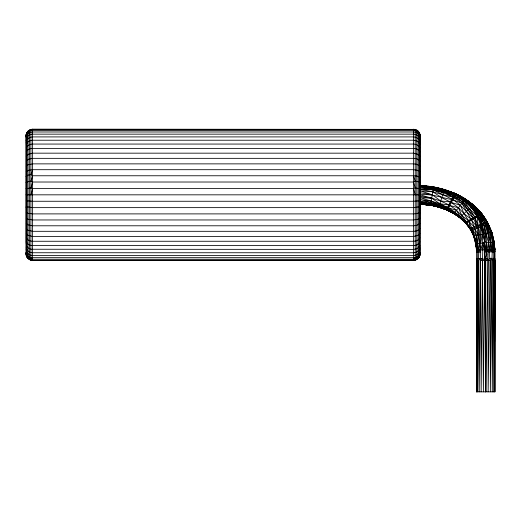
<?xml version="1.0" encoding="UTF-8"?>
<svg xmlns="http://www.w3.org/2000/svg" width="521" height="521" viewBox="0 0 521 521"><rect width="100%" height="100%" fill="white"/><g stroke="black" fill="none" stroke-linecap="round" stroke-linejoin="round"><path stroke-width="0.78" d="M476.559 391.844L476.415 235.499L474.214 226.954L471.577 220.214L461.951 203.359C449.799 194.17 436.064 186.062 420.349 185.899L420.349 185.645C449.753 186.59 482.335 202.402 491.42 232.203L491.746 232.105C494.631 241.308 495.282 250.92 494.937 260.5L494.95 391.844L476.559 391.844L476.585 258.403L476.995 258.396L476.578 260.5L476.878 391.844L477.75 250.002L477.51 243.6L476.415 235.499L472.599 229.683L468.516 220.552L463.983 213.649L458.487 207.794L451.375 202.5L441.795 197.72L432.866 191.839L420.258 189.227L420.349 185.899C443.475 186.909 467.708 195.675 482.127 214.177C492.286 227.254 494.826 244.356 494.514 260.5L494.637 391.844L494.937 260.5L494.514 258.331L493.478 258.338L492.071 260.5L490.352 391.844L490.202 260.5C487.61 248.543 493.726 235.831 488.418 224.219C484.484 216.462 478.851 209.689 472.052 204.291M476.975 283.203L476.878 391.844L476.741 260.5L477.47 258.403L482.68 258.383L484.725 260.5L485.754 391.844L488.053 260.5C487.812 242.506 492.182 219.654 475.185 207.723L482.127 214.177L483.566 216.847M494.69 341.574L494.924 258.325L494.514 258.331L493.537 260.5L492.26 391.844L492.071 260.5C491.492 248.563 495.712 235.785 488.483 224.994M494.514 260.5L493.719 391.844L493.537 260.5C494.911 240.376 489.818 218.306 473.283 205.241L473.485 205.079C479.743 212.093 487.382 219.224 489.675 228.66M476.949 248.419L476.585 252.105L480.649 252.073L479.02 249.989L477.51 243.6L478.649 227.631L478.076 225.469L474.709 216.827L463.95 200.787L455.25 195.154L444.087 190.406L433.615 187.365L420.349 185.645L428.132 186.779L425.032 186.446M420.349 185.717C444.224 187.417 480.837 197.055 482.023 226.472L480.831 226.882C483.488 237.882 482.804 249.299 482.472 260.5L483.377 391.844L484.725 260.5C485.383 241.861 485.754 220.989 472.033 206.427C458.239 193.024 439.229 186.857 420.349 185.73C443.065 186.082 467.037 195.29 477.256 216.996C482.778 225.144 479.802 234.476 479.229 243.444C479.118 249.142 478.46 254.789 478.727 260.5L477.796 391.844L477.47 260.5M491.629 232.952L494.103 241.952L494.924 251.799L492.071 251.884L491.003 249.761L490.378 242.356L484.947 222.78L480.186 213.499L473.491 205.079L465.253 199.061L454.612 193.35L444.335 189.598L433.635 187.228L420.349 185.645L433.648 187.156L444.335 189.598L455.855 193.975L464.68 199.843L472.033 206.427L477.542 215.114L482.107 223.9L484.25 225.697L488.418 224.219L487.213 221.861L480.219 224.636L478.649 227.631C481.222 238.384 480.85 249.546 480.434 260.5L479.255 391.844L478.727 260.5M488.053 260.5L489.616 258.357L492.071 258.344L490.202 260.5L488.138 391.844L488.053 260.5L486.966 258.37L485.78 225.163L483.514 223.346L479.978 215.44L478.128 214.756C472.176 201.484 458.487 193.858 444.967 190.152L447.103 191.064M475.699 208.289L482.127 214.177L481.039 214.828L479.196 214.105C473.407 204.857 463.964 198.534 454.299 194.007L452.795 197.036L443.358 192.744L433.205 189.859L420.258 189.227L419.815 204.011L435.276 205.932M26.05 194.828L420.082 194.828L419.861 245.384L418.161 247.833L416.8 248.699L413.518 249.435L30.915 249.246L27.971 247.833L26.929 246.7L26.271 245.384L26.05 242.643L26.271 144.271L27.971 141.823L30.915 140.41L32.615 140.221L413.518 140.221L416.8 140.957L418.161 141.823L419.861 144.271L419.959 185.404M420.349 185.645L433.635 187.228L444.283 189.781L455.667 194.34L455.882 193.916L465.325 198.983L470.567 203.587M470.346 229.064L474.807 238.8C468.249 213.766 443.404 204.421 419.867 202.493L438.793 207.137L433.772 205.775L419.815 204.011L430.561 205.281L433.641 187.176L444.27 189.774L454.612 193.35L455.693 194.248M469.48 202.558L473.485 205.079L465.787 199.634L473.485 205.079L480.85 213.082L485.917 233.441L484.901 241.751L484.081 242.981L477.51 243.6L476.936 250.008L477.47 252.105M419.861 144.271C421.072 140.41 417.301 136.749 413.518 136.912L32.615 136.912C28.831 136.749 25.06 140.41 26.271 144.271M26.271 245.384C25.06 249.246 28.831 252.906 32.615 252.744L413.518 252.744C417.301 252.906 421.072 249.246 419.861 245.384M419.861 141.204L420.082 140.833C420.401 137.166 417.08 134.092 413.518 134.157L32.615 134.157C29.052 134.092 25.731 137.166 26.05 140.833L26.271 141.204M26.271 248.452L26.05 248.823C25.731 252.49 29.052 255.564 32.615 255.498L413.518 255.498C417.08 255.564 420.401 252.49 420.082 248.823L419.861 248.452M419.861 135.193L420.082 136.046C420.265 132.581 417.178 128.785 413.518 129.469L32.615 129.469C29.091 129.442 26.024 132.523 26.05 136.046C26.571 132.901 29.404 130.4 32.615 130.419L413.518 130.419C417.041 130.387 420.18 133.461 420.082 137.016C419.171 134.184 416.585 131.95 413.518 131.982L32.615 131.982C29.13 131.8 25.451 135.414 26.271 138.651M26.05 253.935C26.03 257.446 29.104 260.52 32.615 260.5L415.217 260.279L415.217 129.377L32.615 129.156C29.104 129.136 26.03 132.21 26.05 135.721L26.271 255.342L26.05 252.639C26.968 255.472 29.547 257.706 32.615 257.674L413.518 257.674C417.002 257.849 420.681 254.241 419.861 251.005M26.271 136.639L26.05 137.016L26.271 135.193M419.861 253.017L420.082 252.639L419.861 255.342L420.082 135.721C419.939 132.321 416.917 129.455 413.518 129.469M32.615 129.469L30.915 129.377L30.915 260.279L413.518 260.181C417.054 260.858 420.102 257.289 420.082 253.935M26.05 136.046L26.271 134.353L26.05 135.721M420.082 253.61L419.203 256.918L418.161 258.273M441.958 189.325L433.648 187.156L444.283 189.781L454.299 194.007C463.501 199.589 472.176 205.144 477.542 215.114L481.117 212.9L486.972 221.966M26.05 137.016L26.271 135.349M420.082 252.639C420.115 256.228 416.924 258.924 413.518 259.237L32.615 259.237C29.209 258.924 26.024 256.228 26.05 252.639M494.514 251.825L494.852 249.644L494.103 241.952L491.752 232.105L490.717 232.366L492.176 242.174L491.003 249.761L489.616 251.936L488.053 251.962L486.966 249.852L488.548 242.545L485.917 233.441L473.674 236.052C470.255 225.977 461.137 219.615 456.487 210.334C446.302 201.38 432.73 198.566 420.095 194.828C431.408 193.311 441.99 198.091 452.853 199.699C460.818 204.369 466.061 212.054 473.179 217.752C478.532 227.742 478.154 239.224 480.649 249.969L494.924 249.631L494.012 241.946L491.746 232.105L490.495 230.061M480.707 243.307L482.225 234.248L484.901 241.751L486.614 242.734L494.103 241.952L494.279 247.351M430.593 205.059L438.793 207.13L444.335 189.598L455.882 193.916L454.286 193.968M482.68 249.93L484.081 242.981L485.064 258.377L485.754 391.844L485.754 260.5L485.064 258.377L486.966 254.111L484.725 249.891L486.614 242.734L485.787 249.872L486.966 251.982L484.725 249.891M30.915 194.828L32.615 188.394L413.518 188.394L415.217 187.983L420.082 188.648M455.445 214.124L446.373 209.748L446.692 209.064M449.336 191.871L454.618 193.343L445.012 190.041M26.05 188.648L30.915 187.983L32.615 182.018L413.518 182.018L415.217 181.223L419.203 181.855L420.082 182.539M444.211 190.002L444.322 189.631L436.631 188.166L439.672 188.882M26.05 182.539L27.971 181.575L30.915 181.223L32.615 175.766L413.518 175.766L416.8 176.02L419.861 177.179M26.05 176.56L27.971 175.128L30.915 174.6L32.615 169.696L413.518 169.696L418.161 170.432L419.861 171.559M455.667 194.34L451.375 202.5L448.828 204.929L439.874 203.783L431.779 198.24L420.017 197.615L439.874 203.783L448.522 207.853L455.015 212.19L466.035 223.301L470.079 228.485C464.582 220.142 456.383 214.072 447.278 210.132L447.591 209.579M419.861 213.617L420.082 213.089M478.128 214.756L478.245 216.43L473.765 218.983L471.017 219.054L463.983 213.649L460.46 205.274L451.375 202.5L447.969 208.875L454.436 212.92L463.677 220.884L459.854 217.296L453.993 213.467L431.03 202.623L419.913 201.119L430.769 204.108L446.373 209.748L446.549 209.364L438.793 207.13L447.305 210.074L454.162 213.213L453.934 213.525L446.406 209.689L439.646 207.117L442.016 207.749M438.793 207.13L447.357 209.97L438.793 207.137C446.321 209.318 453.622 212.47 459.854 217.296L473.491 205.079M463.736 198.605L465.155 199.172L455.855 193.955L465.325 198.983L455.882 193.916M439.646 207.124L446.36 209.755L452.795 197.036L442.726 194.776L432.866 191.839L420.213 190.855L432.365 194.808L440.753 201.021L450.365 201.887L452.853 199.699L461.951 203.359L474.709 216.827L473.765 218.983L465.898 223.366L459.769 217.335L449.538 210.712M484.25 225.697L484.289 233.799L481.371 224.186L478.245 216.43C469.61 210.94 464.485 200.494 453.921 197.674L453.413 195.798L443.729 191.559L433.387 188.732L420.336 186.31C432.404 186.974 444.66 189.058 454.579 196.437C464.543 199.354 471.179 207.423 477.542 215.114L476.585 215.694L475.328 218.097L476.415 226.107L469.838 228.589L472.156 232.086L471.492 230.803M454.41 193.727L454.612 193.35M26.271 147.827C27.261 145.307 30.055 144.089 32.615 144.063L413.518 144.063C416.077 144.089 418.877 145.307 419.861 147.827M419.861 241.829C418.877 244.349 416.077 245.567 413.518 245.593L32.615 245.593C30.055 245.567 27.261 244.349 26.271 241.829M447.969 208.875L447.278 210.145L446.569 209.37L439.06 206.329M485.754 260.5L486.966 258.37L485.064 258.377L485.409 260.5L485.754 391.844M26.271 151.832C27.346 149.423 30.14 148.433 32.615 148.387L413.518 148.387C415.992 148.433 418.786 149.423 419.861 151.832M419.861 237.823C418.786 240.233 415.992 241.223 413.518 241.262L32.615 241.262C30.14 241.223 27.346 240.233 26.271 237.823M419.861 207.469L420.082 207.117M446.36 209.755L453.934 213.525L461.593 218.761M26.271 156.254L27.971 154.385L32.615 153.167L413.518 153.167L418.161 154.385L419.861 156.254M419.861 233.401L418.161 235.271L413.518 236.488L32.615 236.488L27.971 235.271L26.271 233.401M446.38 209.709L438.851 206.961L430.626 204.916L419.835 203.45L433.772 205.775L446.549 209.364L454.078 213.33L459.659 217.459L467.591 224.922M467.812 224.811L459.659 217.459L453.921 213.545L465.305 199.009L456.376 194.587M26.271 161.048L27.971 159.413L32.615 158.345L413.518 158.345C415.823 158.423 418.552 158.931 419.861 161.048M419.861 228.608C418.552 230.725 415.823 231.233 413.518 231.311L32.615 231.311L27.971 230.243L26.271 228.608M26.929 132.783L27.971 131.429M419.203 256.873L416.8 259.263L413.518 260.181M453.921 213.545L446.432 209.611M26.271 166.166L27.971 164.779L32.615 163.868L413.518 163.868L416.8 164.284L419.861 166.166M419.861 223.489L416.8 225.372L413.518 225.788L32.615 225.788L27.971 224.877L26.271 223.489M459.769 217.335L446.569 209.37M26.271 171.559L27.971 170.432L32.615 169.696M419.861 218.097L418.161 219.224L413.518 219.96L32.615 219.96L27.971 219.224L26.271 218.097M476.695 248.439L476.936 250.008L474.572 235.883L470.079 228.485L466.028 223.307L470.281 228.445L472.599 229.683L474.572 235.883L476.585 250.002L480.649 249.969L482.837 243.105L484.901 241.751L483.475 233.975L480.831 226.882L476.989 228.198L474.214 226.954L469.082 221.614L466.419 221.796L461.775 215.609L458.487 207.794L449.779 205.489L447.604 207.345L419.959 199.439L431.271 201.21L447.07 208.393L447.467 209.807L454.436 212.92L465.26 222.441M480.408 213.356L481.117 212.9M419.861 212.477L416.8 213.636L413.518 213.89L32.615 213.89L27.971 213.33L26.271 212.477M30.915 258.846L32.615 257.674M476.585 215.694L465.403 222.35M453.921 197.674L451.779 199.061L433.205 189.859L420.317 186.967L433.387 188.732L443.358 192.744M467.037 222.754L465.325 222.428L470.079 228.485L465.142 222.526M465.898 223.366L466.249 223.151L467.526 224.929M479.978 215.44L481.039 214.828M419.861 206.687L413.518 207.638L32.615 207.638L26.271 206.687M481.997 214.242L485.579 220.064M29.332 130.393L30.915 129.736M32.615 259.237L30.915 259.92L29.332 259.308L26.929 256.873M476.448 246.869L473.68 236.052L474.006 235.961L470.463 229.019M486.113 222.317L488.157 224.284M447.07 208.393L448.522 207.853L456.487 210.334L461.775 215.609L468.516 220.552L471.577 220.214L476.415 226.107L480.219 224.636L482.023 226.472L483.475 233.975M486.757 222.011L487.213 221.861L485.136 219.504M486.77 222.011L487.213 221.861M481.371 224.186L477.256 216.996L478.076 225.469L476.989 228.198L471.14 230.165L469.838 228.589L470.281 228.445L469.082 221.614M476.507 246.843L473.674 236.052L474.019 235.954L470.58 229.012M419.861 200.787L413.518 201.262L32.615 201.262L26.271 200.787M485.917 233.441L490.717 232.366M419.861 138.651L419.861 136.639M26.271 251.005L26.271 253.017M423.664 204.323L420.584 203.998L433.772 205.775L435.38 205.606M477.51 243.6L475.862 243.724L476.995 252.079L476.585 252.105L475.953 243.73L474.755 238.286L475.855 243.724M477.158 249.969L476.585 250.002L475.953 243.73M492.071 251.884L489.616 251.936L488.255 249.82M478.727 258.396L480.434 260.5L485.064 260.5M485.409 260.5L490.202 260.5M492.071 260.5L493.537 260.5M494.937 260.5L494.95 391.844M476.585 258.403L477.47 258.403M494.572 249.624L494.924 249.631L494.155 244.258M426.777 204.473L428.327 204.577M422.14 203.965L423.684 204.102L422.14 203.939M426.738 204.506L428.275 204.786L419.815 204.011L430.561 205.261L419.822 203.939M429.682 187.137L431.238 187.286M425.201 204.486L428.282 204.812M423.469 186.277L420.349 185.938L422.681 186.251M422.127 204.004L423.671 204.199M425.976 204.486L428.282 204.773M425.012 186.564L426.562 186.772M429.688 186.987L432.02 187.306M420.291 187.931L433.205 189.859M32.615 260.181L29.332 259.263M420.16 192.757L432.365 194.808M420.056 196.241L431.779 198.24M433.576 187.521L435.107 187.84M434.377 187.553L444.283 189.781M433.772 205.775L438.851 206.961M30.915 187.983L32.615 188.394M444.087 190.406L454.299 194.007M471.896 227.84L474.82 228.934L478.408 235.075M413.518 259.237L415.217 259.92M444.993 190.08L448.568 191.604M447.357 209.97L452.215 212.119M30.915 181.223L32.615 182.018M454.553 193.493L455.803 194.079M461.736 197.492L465.155 199.172M447.239 209.709L454.162 213.213M456.331 194.711L458.317 195.811M456.455 194.47L460.375 196.782M480.922 213.669L481.951 214.294M469.369 202.643L470.678 203.509M30.915 174.6L32.615 175.766M413.518 257.674L415.217 258.846M465.077 199.315L473.27 205.294L480.186 213.499M417.256 130.738L419.203 132.783M28.883 258.963L26.929 256.918L26.05 253.61M465.253 199.061L470.815 203.34M460.974 218.266L462.635 219.797M473.283 205.241L480.994 212.991M469.838 228.589L471.231 230.093M480.649 258.396L482.472 260.5L481.157 391.844L480.434 260.5M474.878 206.948L478.395 211.025M466.035 223.301L470.294 228.439M468.379 226.114L470.079 228.485M490.372 230.106L491.752 232.105M26.05 207.117L26.271 207.469M473.179 217.752L462.908 202.128L454.579 196.437L454.045 194.528M482.322 214.952L483.449 216.925M477.75 250.002L478.727 252.092M493.009 239.771L494.012 241.946L494.852 249.644M491.42 232.203L488.444 225.007L491.407 232.203M481.782 214.391L484.947 222.78L487.063 224.714L489.284 232.692L490.378 242.356M413.518 175.766L415.217 181.223M493.14 239.725L493.823 241.959M492.71 237.452L494.103 241.952L494.357 249.663L493.478 251.851L492.325 249.722L492.176 242.174M413.518 182.018L415.217 187.983M413.518 188.394L415.217 194.828M494.69 250.347L494.924 251.799M488.548 242.545L489.616 249.793M488.066 224.349L489.284 232.692M419.861 136.997L420.082 138.619M419.861 135.349L420.082 137.016M419.861 134.314L420.082 136.046M494.195 245.788L494.422 248.087L494.182 244.251M419.861 134.021L419.861 255.635M419.203 132.438L419.203 257.218M418.161 131.077L418.161 258.579M416.8 130.035L416.8 259.621M413.518 129.156L413.518 260.5M32.615 129.156L32.615 260.5M29.332 130.035L29.332 259.621M27.971 131.077L27.971 258.579M26.929 132.438L26.929 257.218M26.271 134.021L26.271 255.635"/></g></svg>
